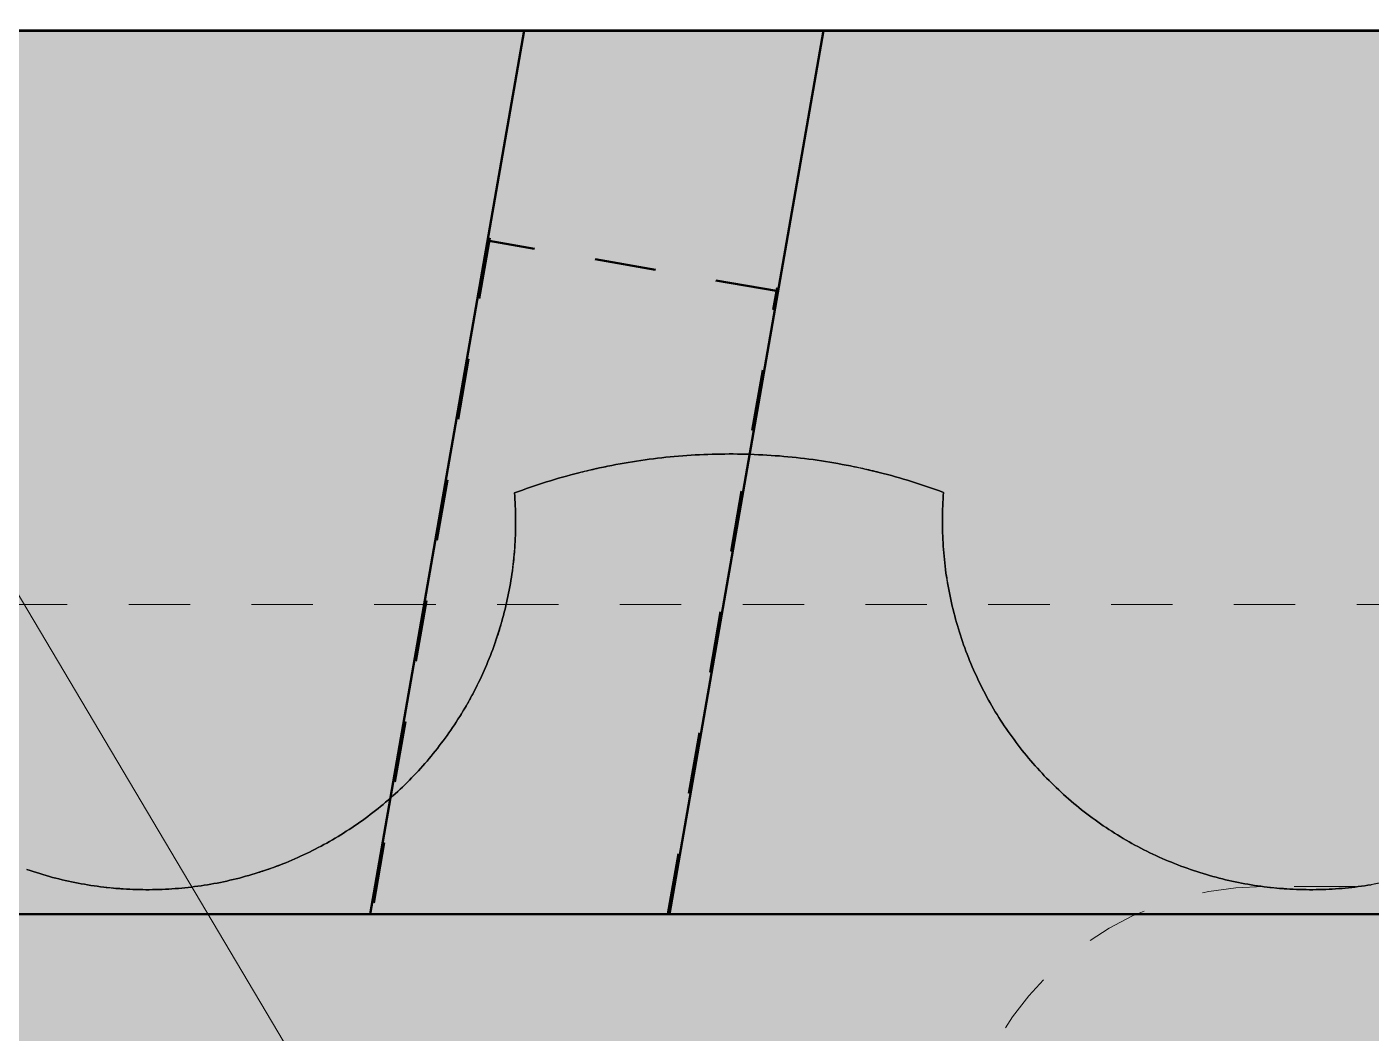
# Model space of a CAD drawing. Header units: metres. Extents: x -1161 to -1081, y 0 to 563.
# Drawn here: x -1110.189 to -1108, y 544.42 to 546.06 of the extents above; entities that cross this region are included whole.
import ezdxf

# ---------------------------------------------------------------- set-up
doc = ezdxf.new("R2010")
doc.units = ezdxf.units.M
for name, pattern in [('JacobsDash', [0.0045, 0.003, -0.0015]), ('JacobsDoubleCenter', [0.0255, 0.015, -0.0015, 0.003, -0.0015, 0.003, -0.0015]), ('JacobsGridLine', [0.0145, 0.01, -0.001, 0.0025, -0.001])]:
    doc.linetypes.add(name, pattern=pattern)
for name, color, linetype, lineweight in [('A-DETL', 7, 'Continuous', 13), ('A-DETL-GENF', 7, 'Continuous', 9), ('A-FLOR', 7, 'Continuous', 50), ('A-GENM', 7, 'Continuous', 35), ('G-ANNO-TEXT', 7, 'Continuous', 9), ('S-BEAM', 7, 'Continuous', 50), ('S-GRID', 7, 'Continuous', 9)]:
    doc.layers.add(name, color=color, linetype=linetype, lineweight=lineweight)

# ---------------------------------------------------------------- blocks, each defined once
blk = doc.blocks.new('T2DPAA-T2D-C3S-RS-M3D-100334_rvt-1-DRG-2873121 - DECK SLAB GENERAL ARRANGEMENT PLAN')
at = {"layer": 'A-GENM', "color": 9, "lineweight": 25, "true_color": 0xbebebe}
for points in [[(-1109.2366, 545.345), (-1109.2186, 545.3485), (-1109.2006, 545.3515), (-1109.1824, 545.3541)], [(-1109.1824, 545.3541), (-1109.1643, 545.3566), (-1109.1461, 545.3586), (-1109.1279, 545.3602)], [(-1109.1279, 545.3602), (-1109.1096, 545.3617), (-1109.0913, 545.3627), (-1109.0731, 545.3632)], [(-1109.0731, 545.3632), (-1109.0548, 545.3638), (-1109.0364, 545.3638), (-1109.0182, 545.3633)], [(-1109.0182, 545.3633), (-1108.9999, 545.3628), (-1108.9816, 545.3618), (-1108.9633, 545.3604)], [(-1108.9633, 545.3604), (-1108.9451, 545.3589), (-1108.9269, 545.3569), (-1108.9088, 545.3544)], [(-1108.9088, 545.3544), (-1108.8906, 545.3519), (-1108.8726, 545.3489), (-1108.8546, 545.3455)], [(-1109.343, 545.318), (-1109.3255, 545.3235), (-1109.3079, 545.3285), (-1109.2901, 545.333)], [(-1108.8546, 545.3455), (-1108.8366, 545.342), (-1108.8188, 545.338), (-1108.801, 545.3336)], [(-1108.801, 545.3336), (-1108.7833, 545.3291), (-1108.7656, 545.3242), (-1108.7482, 545.3188)], [(-1109.3949, 545.3002), (-1109.3778, 545.3066), (-1109.3604, 545.3126), (-1109.343, 545.318)], [(-1108.7482, 545.3188), (-1108.7307, 545.3133), (-1108.7134, 545.3074), (-1108.6962, 545.3011)], [(-1109.3931, 545.2579), (-1109.3932, 545.272), (-1109.3938, 545.2861), (-1109.3949, 545.3002)], [(-1108.6962, 545.3011), (-1108.6974, 545.2865), (-1108.698, 545.2719), (-1108.6981, 545.2572)], [(-1109.3943, 545.2155), (-1109.3934, 545.2296), (-1109.393, 545.2437), (-1109.3931, 545.2579)], [(-1108.6981, 545.2572), (-1108.6982, 545.2426), (-1108.6977, 545.228), (-1108.6967, 545.2134)], [(-1109.3985, 545.1733), (-1109.3966, 545.1873), (-1109.3952, 545.2014), (-1109.3943, 545.2155)], [(-1108.6967, 545.2134), (-1108.6957, 545.1988), (-1108.6942, 545.1842), (-1108.6922, 545.1697)], [(-1109.4056, 545.1315), (-1109.4028, 545.1454), (-1109.4004, 545.1593), (-1109.3985, 545.1733)], [(-1109.4157, 545.0904), (-1109.4119, 545.104), (-1109.4085, 545.1177), (-1109.4056, 545.1315)], [(-1108.6845, 545.1265), (-1108.6814, 545.1122), (-1108.6777, 545.098), (-1108.6736, 545.084)], [(-1109.4287, 545.05), (-1109.4239, 545.0633), (-1109.4196, 545.0768), (-1109.4157, 545.0904)], [(-1108.6736, 545.084), (-1108.6695, 545.0699), (-1108.6648, 545.0561), (-1108.6597, 545.0424)], [(-1109.4445, 545.0107), (-1109.4388, 545.0236), (-1109.4335, 545.0367), (-1109.4287, 545.05)], [(-1108.6597, 545.0424), (-1108.6545, 545.0287), (-1108.6489, 545.0152), (-1108.6427, 545.0019)], [(-1109.463, 544.9725), (-1109.4564, 544.985), (-1109.4502, 544.9977), (-1109.4445, 545.0107)], [(-1108.6427, 545.0019), (-1108.6366, 544.9886), (-1108.6299, 544.9755), (-1108.6229, 544.9627)], [(-1109.4842, 544.9358), (-1109.4767, 544.9478), (-1109.4696, 544.96), (-1109.463, 544.9725)], [(-1108.6229, 544.9627), (-1108.6158, 544.9499), (-1108.6082, 544.9374), (-1108.6002, 544.9252)], [(-1109.5079, 544.9007), (-1109.4996, 544.9121), (-1109.4917, 544.9238), (-1109.4842, 544.9358)], [(-1108.6002, 544.9252), (-1108.5922, 544.9129), (-1108.5837, 544.901), (-1108.5748, 544.8893)], [(-1109.534, 544.8673), (-1109.5249, 544.8781), (-1109.5162, 544.8892), (-1109.5079, 544.9007)], [(-1108.5748, 544.8893), (-1108.566, 544.8777), (-1108.5566, 544.8664), (-1108.5469, 544.8555)], [(-1109.5625, 544.8358), (-1109.5526, 544.846), (-1109.5431, 544.8565), (-1109.534, 544.8673)], [(-1108.5469, 544.8555), (-1108.5372, 544.8445), (-1108.5271, 544.8339), (-1108.5166, 544.8237)], [(-1109.593, 544.8065), (-1109.5825, 544.8159), (-1109.5723, 544.8257), (-1109.5625, 544.8358)], [(-1109.6256, 544.7793), (-1109.6144, 544.788), (-1109.6036, 544.797), (-1109.593, 544.8065)], [(-1108.5166, 544.8237), (-1108.5061, 544.8135), (-1108.4953, 544.8037), (-1108.4841, 544.7943)], [(-1108.4841, 544.7943), (-1108.4729, 544.7849), (-1108.4613, 544.7759), (-1108.4495, 544.7673)], [(-1109.66, 544.7545), (-1109.6483, 544.7624), (-1109.6368, 544.7707), (-1109.6256, 544.7793)], [(-1108.4495, 544.7673), (-1108.4376, 544.7587), (-1108.4254, 544.7506), (-1108.413, 544.7429)], [(-1109.6961, 544.7323), (-1109.6838, 544.7393), (-1109.6718, 544.7467), (-1109.66, 544.7545)], [(-1108.413, 544.7429), (-1108.4005, 544.7352), (-1108.3878, 544.728), (-1108.3748, 544.7212)], [(-1109.7337, 544.7126), (-1109.7209, 544.7187), (-1109.7084, 544.7253), (-1109.6961, 544.7323)], [(-1108.3748, 544.7212), (-1108.3618, 544.7145), (-1108.3486, 544.7082), (-1108.3351, 544.7024)], [(-1109.7725, 544.6956), (-1109.7594, 544.7008), (-1109.7464, 544.7065), (-1109.7337, 544.7126)], [(-1108.3351, 544.7024), (-1108.3217, 544.6967), (-1108.308, 544.6914), (-1108.2942, 544.6866)], [(-1110.1892, 544.6866), (-1110.1753, 544.6818), (-1110.1613, 544.6775), (-1110.1472, 544.6737)], [(-1110.1472, 544.6737), (-1110.1335, 544.6701), (-1110.1197, 544.667), (-1110.1059, 544.6643)], [(-1109.8534, 544.6701), (-1109.8396, 544.6734), (-1109.826, 544.6772), (-1109.8125, 544.6814)], [(-1108.2942, 544.6866), (-1108.2803, 544.6818), (-1108.2663, 544.6775), (-1108.2522, 544.6738)], [(-1108.2522, 544.6738), (-1108.2385, 544.6701), (-1108.2247, 544.667), (-1108.2108, 544.6643)], [(-1110.1059, 544.6643), (-1110.092, 544.6617), (-1110.078, 544.6595), (-1110.064, 544.6578)], [(-1110.0217, 544.6543), (-1110.0076, 544.6536), (-1109.9934, 544.6535), (-1109.9793, 544.6538)], [(-1109.9793, 544.6538), (-1109.9652, 544.6541), (-1109.951, 544.6549), (-1109.937, 544.6563)], [(-1109.8949, 544.6617), (-1109.881, 544.664), (-1109.8671, 544.6668), (-1109.8534, 544.6701)], [(-1108.2108, 544.6643), (-1108.1969, 544.6617), (-1108.183, 544.6595), (-1108.1689, 544.6578)], [(-1108.1266, 544.6543), (-1108.1125, 544.6536), (-1108.0984, 544.6535), (-1108.0842, 544.6538)], [(-1108.0842, 544.6538), (-1108.0701, 544.6541), (-1108.0559, 544.6549), (-1108.0419, 544.6563)]]:
    blk.add_open_spline(points, degree=3, dxfattribs=at)
at = {"layer": 'A-GENM', "color": 253, "lineweight": 25, "true_color": 0xa3a3a3}
for points in [[(-1109.1824, 545.3541), (-1109.2006, 545.3515), (-1109.2186, 545.3485), (-1109.2366, 545.345)], [(-1109.1279, 545.3602), (-1109.1461, 545.3586), (-1109.1643, 545.3566), (-1109.1824, 545.3541)], [(-1109.0731, 545.3632), (-1109.0913, 545.3627), (-1109.1096, 545.3617), (-1109.1279, 545.3602)], [(-1109.0182, 545.3633), (-1109.0364, 545.3638), (-1109.0548, 545.3638), (-1109.0731, 545.3632)], [(-1108.9633, 545.3604), (-1108.9816, 545.3618), (-1108.9999, 545.3628), (-1109.0182, 545.3633)], [(-1108.9088, 545.3544), (-1108.9269, 545.3569), (-1108.9451, 545.3589), (-1108.9633, 545.3604)], [(-1108.8546, 545.3455), (-1108.8726, 545.3489), (-1108.8906, 545.3519), (-1108.9088, 545.3544)], [(-1109.2901, 545.333), (-1109.3079, 545.3285), (-1109.3255, 545.3235), (-1109.343, 545.318)], [(-1109.2366, 545.345), (-1109.2545, 545.3415), (-1109.2724, 545.3375), (-1109.2901, 545.333)], [(-1108.801, 545.3336), (-1108.8099, 545.3358), (-1108.8277, 545.34), (-1108.8456, 545.3437), (-1108.8546, 545.3455)], [(-1108.7482, 545.3188), (-1108.7656, 545.3242), (-1108.7833, 545.3291), (-1108.801, 545.3336)], [(-1109.343, 545.318), (-1109.3604, 545.3126), (-1109.3778, 545.3066), (-1109.3949, 545.3002)], [(-1108.6962, 545.3011), (-1108.7134, 545.3074), (-1108.7307, 545.3133), (-1108.7482, 545.3188)], [(-1109.3949, 545.3002), (-1109.3938, 545.2861), (-1109.3932, 545.272), (-1109.3931, 545.2579)], [(-1108.6981, 545.2572), (-1108.698, 545.2719), (-1108.6974, 545.2865), (-1108.6962, 545.3011)], [(-1109.3931, 545.2579), (-1109.393, 545.2437), (-1109.3934, 545.2296), (-1109.3943, 545.2155)], [(-1108.6967, 545.2134), (-1108.6977, 545.228), (-1108.6982, 545.2426), (-1108.6981, 545.2572)], [(-1108.6922, 545.1697), (-1108.6942, 545.1842), (-1108.6957, 545.1988), (-1108.6967, 545.2134)], [(-1109.3985, 545.1733), (-1109.4004, 545.1593), (-1109.4028, 545.1454), (-1109.4056, 545.1315)], [(-1108.6845, 545.1265), (-1108.6876, 545.1408), (-1108.6901, 545.1552), (-1108.6922, 545.1697)], [(-1109.4056, 545.1315), (-1109.4085, 545.1177), (-1109.4119, 545.104), (-1109.4157, 545.0904)], [(-1108.6736, 545.084), (-1108.6777, 545.098), (-1108.6814, 545.1122), (-1108.6845, 545.1265)], [(-1109.4157, 545.0904), (-1109.4176, 545.0836), (-1109.4217, 545.07), (-1109.4263, 545.0567), (-1109.4287, 545.05)], [(-1108.6597, 545.0424), (-1108.6648, 545.0561), (-1108.6695, 545.0699), (-1108.6736, 545.084)], [(-1109.4287, 545.05), (-1109.4335, 545.0367), (-1109.4388, 545.0236), (-1109.4445, 545.0107)], [(-1108.6427, 545.0019), (-1108.6489, 545.0152), (-1108.6545, 545.0287), (-1108.6597, 545.0424)], [(-1109.4445, 545.0107), (-1109.4502, 544.9977), (-1109.4564, 544.985), (-1109.463, 544.9725)], [(-1108.6229, 544.9627), (-1108.6299, 544.9755), (-1108.6366, 544.9886), (-1108.6427, 545.0019)], [(-1108.6002, 544.9252), (-1108.6082, 544.9374), (-1108.6158, 544.9499), (-1108.6229, 544.9627)], [(-1109.4842, 544.9358), (-1109.4917, 544.9238), (-1109.4996, 544.9121), (-1109.5079, 544.9007)], [(-1108.5748, 544.8893), (-1108.5837, 544.901), (-1108.5922, 544.9129), (-1108.6002, 544.9252)], [(-1109.5079, 544.9007), (-1109.5162, 544.8892), (-1109.5249, 544.8781), (-1109.534, 544.8673)], [(-1108.5469, 544.8555), (-1108.5566, 544.8664), (-1108.5659, 544.8777), (-1108.5748, 544.8893)], [(-1109.534, 544.8673), (-1109.5431, 544.8565), (-1109.5526, 544.846), (-1109.5625, 544.8358)], [(-1108.5166, 544.8237), (-1108.5271, 544.8339), (-1108.5372, 544.8445), (-1108.5469, 544.8555)], [(-1109.5625, 544.8358), (-1109.5723, 544.8257), (-1109.5825, 544.8159), (-1109.593, 544.8065)], [(-1109.593, 544.8065), (-1109.6036, 544.797), (-1109.6144, 544.788), (-1109.6256, 544.7793)], [(-1108.4841, 544.7943), (-1108.4953, 544.8037), (-1108.5061, 544.8135), (-1108.5166, 544.8237)], [(-1108.4495, 544.7673), (-1108.4613, 544.7758), (-1108.4729, 544.7849), (-1108.4841, 544.7943)], [(-1109.6256, 544.7793), (-1109.6368, 544.7707), (-1109.6483, 544.7624), (-1109.66, 544.7545)], [(-1108.413, 544.7429), (-1108.4254, 544.7506), (-1108.4376, 544.7587), (-1108.4495, 544.7673)], [(-1109.66, 544.7545), (-1109.6718, 544.7467), (-1109.6838, 544.7393), (-1109.6961, 544.7323)], [(-1108.3748, 544.7212), (-1108.3878, 544.728), (-1108.4005, 544.7352), (-1108.413, 544.7429)], [(-1109.6961, 544.7323), (-1109.7084, 544.7253), (-1109.7209, 544.7187), (-1109.7337, 544.7126)], [(-1108.3351, 544.7024), (-1108.3486, 544.7082), (-1108.3618, 544.7145), (-1108.3748, 544.7212)], [(-1109.7725, 544.6956), (-1109.7857, 544.6904), (-1109.799, 544.6857), (-1109.8125, 544.6814)], [(-1109.7337, 544.7126), (-1109.7464, 544.7065), (-1109.7594, 544.7008), (-1109.7725, 544.6956)], [(-1108.2942, 544.6866), (-1108.308, 544.6914), (-1108.3217, 544.6967), (-1108.3351, 544.7024)], [(-1110.1472, 544.6737), (-1110.1613, 544.6775), (-1110.1753, 544.6818), (-1110.1892, 544.6866)], [(-1110.1059, 544.6643), (-1110.1197, 544.667), (-1110.1335, 544.6701), (-1110.1472, 544.6737)], [(-1109.8125, 544.6814), (-1109.826, 544.6772), (-1109.8396, 544.6734), (-1109.8534, 544.6701)], [(-1108.2522, 544.6738), (-1108.2663, 544.6775), (-1108.2803, 544.6818), (-1108.2942, 544.6866)], [(-1108.2108, 544.6643), (-1108.2247, 544.667), (-1108.2385, 544.6701), (-1108.2522, 544.6738)], [(-1110.064, 544.6578), (-1110.078, 544.6595), (-1110.092, 544.6617), (-1110.1059, 544.6643)], [(-1110.0217, 544.6543), (-1110.0358, 544.655), (-1110.0499, 544.6562), (-1110.064, 544.6578)], [(-1109.9793, 544.6538), (-1109.9934, 544.6535), (-1110.0076, 544.6536), (-1110.0217, 544.6543)], [(-1109.937, 544.6563), (-1109.951, 544.6549), (-1109.9652, 544.6541), (-1109.9793, 544.6538)], [(-1109.8949, 544.6617), (-1109.9089, 544.6594), (-1109.9229, 544.6576), (-1109.937, 544.6563)], [(-1109.8534, 544.6701), (-1109.8671, 544.6668), (-1109.881, 544.664), (-1109.8949, 544.6617)], [(-1108.1689, 544.6578), (-1108.183, 544.6595), (-1108.1969, 544.6617), (-1108.2108, 544.6643)], [(-1108.1266, 544.6543), (-1108.1408, 544.655), (-1108.1549, 544.6562), (-1108.1689, 544.6578)], [(-1108.0842, 544.6538), (-1108.0984, 544.6535), (-1108.1125, 544.6536), (-1108.1266, 544.6543)], [(-1108.0419, 544.6563), (-1108.0559, 544.6549), (-1108.0701, 544.6541), (-1108.0842, 544.6538)], [(-1107.9998, 544.6617), (-1108.0137, 544.6594), (-1108.0278, 544.6576), (-1108.0419, 544.6563)], [(-1107.9582, 544.6702), (-1107.972, 544.6669), (-1107.9858, 544.6641), (-1107.9998, 544.6617)]]:
    blk.add_open_spline(points, degree=3, dxfattribs=at)
at = {"layer": 'A-GENM', "color": 9, "lineweight": 25, "true_color": 0xbebebe}
for points, knots in [([(-1109.2901, 545.333), (-1109.2813, 545.3352), (-1109.2635, 545.3395), (-1109.2456, 545.3432), (-1109.2366, 545.345)], [-0.84615385, -0.84615385, -0.84615385, -0.84615385, -0.80769231, -0.76923077, -0.76923077, -0.76923077, -0.76923077]), ([(-1108.6922, 545.1697), (-1108.6912, 545.1625), (-1108.6888, 545.148), (-1108.686, 545.1336), (-1108.6845, 545.1265)], [-0.84210526, -0.84210526, -0.84210526, -0.84210526, -0.81578947, -0.78947368, -0.78947368, -0.78947368, -0.78947368]), ([(-1109.8125, 544.6814), (-1109.8091, 544.6825), (-1109.7957, 544.6869), (-1109.7824, 544.6917), (-1109.7725, 544.6956)], [-0.7037037, -0.7037037, -0.7037037, -0.7037037, -0.69444444, -0.66666667, -0.66666667, -0.66666667, -0.66666667]), ([(-1110.064, 544.6578), (-1110.0534, 544.6566), (-1110.0393, 544.6553), (-1110.0252, 544.6545), (-1110.0217, 544.6543)], [-0.92592593, -0.92592593, -0.92592593, -0.92592593, -0.89814815, -0.88888889, -0.88888889, -0.88888889, -0.88888889]), ([(-1109.937, 544.6563), (-1109.9299, 544.6569), (-1109.9159, 544.6585), (-1109.9019, 544.6605), (-1109.8949, 544.6617)], [-0.81481481, -0.81481481, -0.81481481, -0.81481481, -0.7962963, -0.77777778, -0.77777778, -0.77777778, -0.77777778]), ([(-1108.1689, 544.6578), (-1108.1584, 544.6566), (-1108.1443, 544.6553), (-1108.1302, 544.6545), (-1108.1266, 544.6543)], [-0.92592593, -0.92592593, -0.92592593, -0.92592593, -0.89814815, -0.88888889, -0.88888889, -0.88888889, -0.88888889]), ([(-1108.0419, 544.6563), (-1108.0348, 544.6569), (-1108.0208, 544.6585), (-1108.0068, 544.6606), (-1107.9998, 544.6617)], [-0.81481481, -0.81481481, -0.81481481, -0.81481481, -0.7962963, -0.77777778, -0.77777778, -0.77777778, -0.77777778])]:
    blk.add_open_spline(points, degree=3, knots=knots, dxfattribs=at)
at = {"layer": 'A-GENM', "color": 253, "lineweight": 25, "true_color": 0xa3a3a3}
for points, knots in [([(-1109.3943, 545.2155), (-1109.395, 545.2049), (-1109.3962, 545.1908), (-1109.398, 545.1768), (-1109.3985, 545.1733)], [-0.92592593, -0.92592593, -0.92592593, -0.92592593, -0.89814815, -0.88888889, -0.88888889, -0.88888889, -0.88888889]), ([(-1109.463, 544.9725), (-1109.4647, 544.9694), (-1109.4714, 544.957), (-1109.4786, 544.9448), (-1109.4842, 544.9358)], [-0.7037037, -0.7037037, -0.7037037, -0.7037037, -0.69444444, -0.66666667, -0.66666667, -0.66666667, -0.66666667])]:
    blk.add_open_spline(points, degree=3, knots=knots, dxfattribs=at)

msp = doc.modelspace()

# ---------------------------------------------------------------- hatches: boundary and pattern name
at = {"layer": 'A-DETL-GENF', "true_color": 0xc0c0c0, "transparency": 33554624}
h = msp.add_hatch(color=9, dxfattribs=at)
h.paths.add_polyline_path([(-1111.4068, 507.6833), (-1111.4038, 509.3104), (-1115.8427, 509.5292), (-1115.9672, 509.6084), (-1116.0843, 509.6947), (-1116.1785, 509.7729), (-1116.2782, 509.8688), (-1115.9515, 510.1359), (-1115.8802, 510.0721), (-1115.8383, 510.0373), (-1111.9939, 509.8934), (-1111.8511, 509.8074), (-1111.7031, 509.7308), (-1111.5505, 509.6639), (-1111.3939, 509.607), (-1105.4244, 543.8703), (-1105.0297, 543.8889), (-1105.0437, 546.0535), (-1135.8197, 546.0535), (-1135.8232, 544.1752), (-1141.7908, 509.9228), (-1142.1676, 509.9226), (-1142.1716, 507.7407), (-1111.7207, 507.6839)])
h.paths.add_polyline_path([(-1141.9428, 509.9086), (-1141.9428, 509.9086), (-1141.8958, 509.9086)])
h.paths.add_polyline_path([(-1113.0758, 510.4344), (-1113.5295, 511.0763), (-1112.9817, 510.9822), (-1113.0494, 510.5882)])
h.paths.add_polyline_path([(-1114.5522, 511.4141), (-1114.5522, 511.4142), (-1114.5522, 511.4142)])
h.paths.add_polyline_path([(-1114.5522, 511.4141), (-1114.5522, 511.4142), (-1114.5522, 511.4142)])
h.paths.add_polyline_path([(-1114.5522, 511.4142), (-1114.5522, 511.4142), (-1114.5548, 511.4883)])
h.paths.add_polyline_path([(-1116.9781, 512.2536), (-1116.9781, 512.2536), (-1116.9781, 512.4315)])
h.paths.add_polyline_path([(-1115.0674, 515.8749), (-1115.1233, 515.8783), (-1115.1771, 515.894), (-1115.2259, 515.9213), (-1115.2675, 515.9588), (-1115.2997, 516.0046), (-1115.3209, 516.0564), (-1115.3301, 516.1116), (-1115.3267, 516.1675), (-1115.311, 516.2212), (-1115.2837, 516.2701), (-1115.2462, 516.3117), (-1115.2004, 516.3439), (-1115.1486, 516.3651), (-1115.0934, 516.3743), (-1115.0375, 516.3709), (-1114.9838, 516.3552), (-1114.9349, 516.3279), (-1114.8933, 516.2904), (-1114.8611, 516.2446), (-1114.8399, 516.1928), (-1114.8308, 516.1376), (-1114.8341, 516.0817), (-1114.8499, 516.028), (-1114.8771, 515.9791), (-1114.9146, 515.9375), (-1114.9604, 515.9053), (-1115.0122, 515.8841)])
h.paths.add_polyline_path([(-1137.0676, 517.9372), (-1137.2404, 517.9646), (-1137.17, 518.409), (-1136.9972, 518.3817)])
h.paths.add_polyline_path([(-1115.8363, 519.4858), (-1116.5316, 519.4858), (-1116.5316, 520.4658), (-1115.5188, 520.4658), (-1115.6916, 519.4858)])
h.paths.add_polyline_path([(-1132.9721, 520.4137), (-1133.8993, 520.6601), (-1133.7199, 521.6724), (-1132.7564, 521.2255), (-1132.8746, 520.7806)])
h.paths.add_polyline_path([(-1124.1477, 521.9446), (-1124.2036, 521.9479), (-1124.2573, 521.9637), (-1124.3062, 521.9909), (-1124.3478, 522.0284), (-1124.38, 522.0742), (-1124.4012, 522.126), (-1124.4103, 522.1813), (-1124.4069, 522.2371), (-1124.3912, 522.2909), (-1124.3639, 522.3398), (-1124.3264, 522.3813), (-1124.2807, 522.4135), (-1124.2288, 522.4347), (-1124.1736, 522.4439), (-1124.1177, 522.4405), (-1124.064, 522.4248), (-1124.0151, 522.3975), (-1123.9735, 522.36), (-1123.9413, 522.3142), (-1123.9201, 522.2624), (-1123.911, 522.2072), (-1123.9144, 522.1513), (-1123.9301, 522.0976), (-1123.9574, 522.0487), (-1123.9948, 522.0071), (-1124.0406, 521.9749), (-1124.0924, 521.9537)])
h.paths.add_polyline_path([(-1110.154, 535.2026), (-1110.3264, 535.2326), (-1110.2491, 535.6759), (-1110.0767, 535.6459), (-1110.1405, 535.28)])
h.paths.add_polyline_path([(-1121.9534, 535.2613), (-1122.0093, 535.2655), (-1122.0627, 535.2821), (-1122.1112, 535.3101), (-1122.1522, 535.3482), (-1122.1838, 535.395), (-1122.2041, 535.4467), (-1122.2123, 535.502), (-1122.2081, 535.5579), (-1122.1915, 535.6113), (-1122.1635, 535.6598), (-1122.1253, 535.7008), (-1122.079, 535.7323), (-1122.0269, 535.7526), (-1121.9715, 535.7609), (-1121.9157, 535.7567), (-1121.8622, 535.7401), (-1121.8138, 535.7121), (-1121.7728, 535.6739), (-1121.7413, 535.6276), (-1121.7207, 535.5739), (-1121.7127, 535.5201), (-1121.7169, 535.4643), (-1121.7335, 535.4108), (-1121.7615, 535.3624), (-1121.7997, 535.3214), (-1121.8459, 535.2899), (-1121.8981, 535.2695), (-1121.925, 535.2655)])
h.paths.add_polyline_path([(-1132.0744, 541.518), (-1131.9775, 542.0653), (-1131.4302, 541.9684), (-1131.7649, 541.7344)])
h.paths.add_polyline_path([(-1108.9396, 542.3796), (-1108.9396, 542.3796), (-1109.1005, 542.4389)])
h.paths.add_polyline_path([(-1127.7567, 542.3791), (-1127.7567, 542.3796), (-1127.7567, 542.3796)])
h.paths.add_polyline_path([(-1125.0406, 542.3796), (-1125.0406, 542.3796), (-1125.0359, 542.3796)])
h.paths.add_polyline_path([(-1109.9652, 543.3779), (-1109.9652, 543.3779), (-1109.9652, 543.3941)])
h.paths.add_polyline_path([(-1114.5775, 543.3779), (-1114.5775, 543.3779), (-1114.6427, 543.3779)])
h.paths.add_polyline_path([(-1114.7136, 543.3779), (-1114.7136, 543.3779), (-1114.8848, 543.3779)])
h.paths.add_polyline_path([(-1114.6994, 543.3779), (-1114.6994, 543.3779), (-1114.7136, 543.3779)])
h.paths.add_polyline_path([(-1114.6852, 543.3779), (-1114.6852, 543.3779), (-1114.6994, 543.3779)])
h.paths.add_polyline_path([(-1115.2978, 543.3779), (-1115.2978, 543.3779), (-1115.3382, 543.3779)])
h.paths.add_polyline_path([(-1125.1849, 543.378), (-1125.1849, 543.378), (-1125.241, 543.378)])
h.paths.add_polyline_path([(-1125.1674, 543.378), (-1125.1674, 543.378), (-1125.1849, 543.378)])
h.paths.add_polyline_path([(-1127.0023, 543.378), (-1127.0023, 543.378), (-1127.0023, 543.3869)])
h.paths.add_polyline_path([(-1127.227, 543.378), (-1127.227, 543.378), (-1127.2365, 543.378)])
h.paths.add_polyline_path([(-1135.8562, 543.378), (-1135.8562, 543.378), (-1135.8562, 543.3908)])
h.paths.add_polyline_path([(-1109.5636, 543.5777), (-1109.5636, 543.5777), (-1109.4664, 543.5777)])
h.paths.add_polyline_path([(-1113.5623, 543.5777), (-1113.5623, 543.5777), (-1113.5359, 543.5777)])
h.paths.add_polyline_path([(-1113.6023, 543.5777), (-1113.6023, 543.5777), (-1113.5623, 543.5777)])
h.paths.add_polyline_path([(-1113.6432, 543.5777), (-1113.6432, 543.5777), (-1113.6023, 543.5777)])
h.paths.add_polyline_path([(-1113.6847, 543.5777), (-1113.6847, 543.5777), (-1113.6432, 543.5777)])
h.paths.add_polyline_path([(-1113.7268, 543.5777), (-1113.7268, 543.5777), (-1113.6847, 543.5777)])
h.paths.add_polyline_path([(-1113.7317, 543.5777), (-1113.7317, 543.5777), (-1113.7268, 543.5777)])
h.paths.add_polyline_path([(-1113.7692, 543.5777), (-1113.7692, 543.5777), (-1113.7657, 543.5777)])
h.paths.add_polyline_path([(-1115.2665, 543.5777), (-1115.2665, 543.5777), (-1115.1667, 543.5777)])
h.paths.add_polyline_path([(-1115.6955, 543.5777), (-1115.6955, 543.5777), (-1115.6955, 543.5777)])
h.paths.add_polyline_path([(-1117.3617, 543.5777), (-1117.3617, 543.5777), (-1117.3219, 543.5777)])
h.paths.add_polyline_path([(-1123.9205, 543.5778), (-1123.9205, 543.5778), (-1123.9121, 543.5778)])
h.paths.add_polyline_path([(-1123.8701, 543.5778), (-1123.8701, 543.5778), (-1123.8286, 543.5778)])
h.paths.add_polyline_path([(-1124.8468, 543.5778), (-1124.8468, 543.5778), (-1124.8434, 543.5778)])
h.paths.add_polyline_path([(-1124.5357, 543.5778), (-1124.5357, 543.5778), (-1124.5357, 543.5893)])
h.paths.add_polyline_path([(-1125.773, 543.5778), (-1125.773, 543.5778), (-1125.7272, 543.5778)])
h.paths.add_polyline_path([(-1134.3195, 543.5779), (-1134.3195, 543.5779), (-1134.2873, 543.5779)])
h.paths.add_polyline_path([(-1134.2648, 543.5779), (-1134.2648, 543.5779), (-1134.1429, 543.5779)])
h.paths.add_polyline_path([(-1134.5774, 543.5779), (-1134.5774, 543.5779), (-1134.5345, 543.5779)])
h.paths.add_polyline_path([(-1134.6205, 543.5779), (-1134.6205, 543.5779), (-1134.6078, 543.5779)])
h.paths.add_polyline_path([(-1127.5997, 543.9528), (-1127.5997, 543.9528), (-1127.5997, 543.9535)])

# ---------------------------------------------------------------- linework, layer by layer
at = {"layer": 'A-DETL', "lineweight": 50}
msp.add_line((-1105.0437, 546.0535), (-1135.8197, 546.0535), dxfattribs=at)
at = {"layer": 'A-DETL', "linetype": 'JacobsDash', "lineweight": 50}
for p, q in [((-1109.4354, 545.7158), (-1109.6274, 544.6136)), ((-1108.9683, 545.6294), (-1109.4362, 545.7109)), ((-1109.1452, 544.6136), (-1108.9674, 545.6343))]:
    msp.add_line(p, q, dxfattribs=at)
at = {"layer": 'A-DETL', "color": 16, "linetype": 'JacobsDoubleCenter', "lineweight": 9, "true_color": 0x7f0000}
msp.add_line((-1105.0251, 544.6586), (-1108.1749, 544.6586), dxfattribs=at)
msp.add_arc((-1108.1749, 544.1586), 0.5, 90, 170.1169, dxfattribs=at)
at = {"layer": 'A-FLOR'}
msp.add_line((-1135.8197, 546.0535), (-1105.0437, 546.0535), dxfattribs=at)
at = {"layer": 'G-ANNO-TEXT'}
msp.add_line((-1108.893, 542.926), (-1111.0988, 546.6439), dxfattribs=at)
at = {"layer": 'S-BEAM', "color": 252, "true_color": 0x888888}
for p, q in [((-1110.4493, 546.0536), (-1105.0453, 546.0536)), ((-1109.6299, 544.6136), (-1109.3791, 546.0536)), ((-1108.8918, 546.0536), (-1109.1427, 544.6136)), ((-1105.0436, 544.6136), (-1116.8203, 544.6136))]:
    msp.add_line(p, q, dxfattribs=at)
at = {"layer": 'S-GRID', "linetype": 'JacobsGridLine', "lineweight": 18}
msp.add_line((-1138.4233, 545.1185), (-1103.0234, 545.1185), dxfattribs=at)

# ---------------------------------------------------------------- block references
at = {"lineweight": 5}
msp.add_blockref('T2DPAA-T2D-C3S-RS-M3D-100334_rvt-1-DRG-2873121 - DECK SLAB GENERAL ARRANGEMENT PLAN', (0, 0), dxfattribs=at)

doc.saveas('drawing.dxf')
